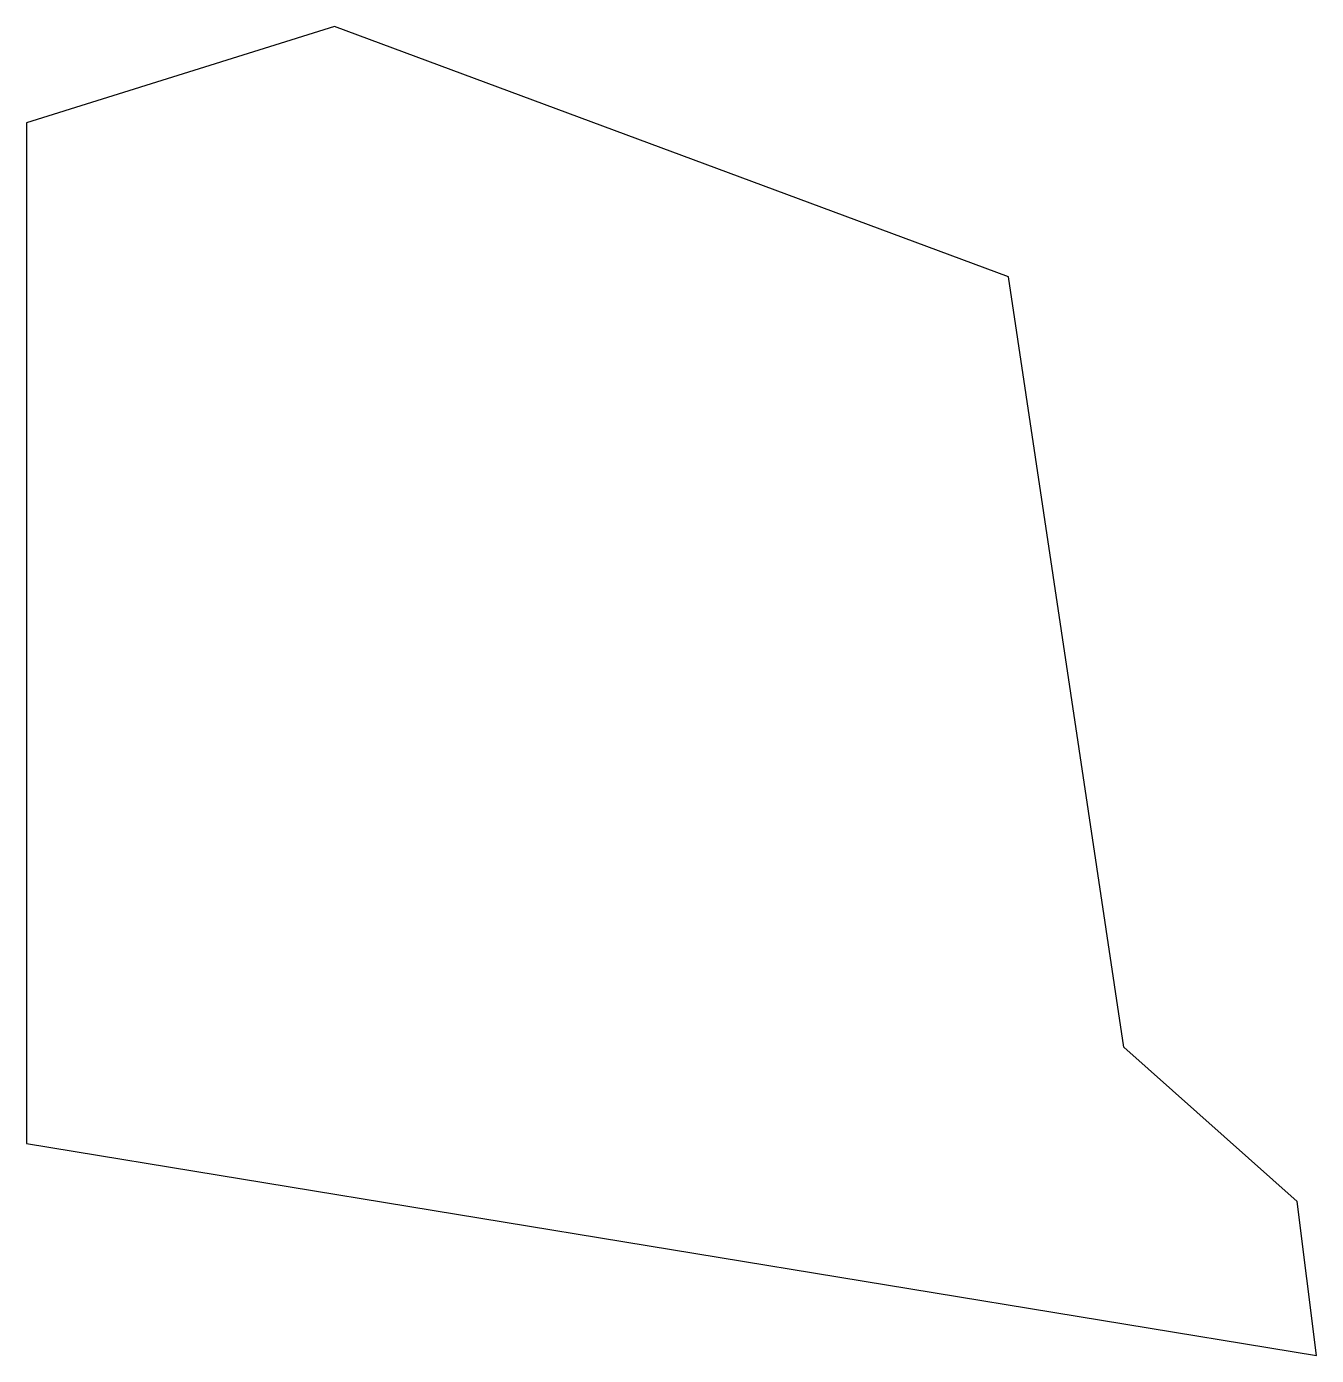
# Model space of a CAD drawing. Header units: metres. Extents: x 10 to 77, y 10 to 79.
import ezdxf

# ---------------------------------------------------------------- set-up
doc = ezdxf.new("R2010")
doc.units = ezdxf.units.M

msp = doc.modelspace()

# ---------------------------------------------------------------- linework, layer by layer
msp.add_lwpolyline([(10, 21), (77, 10), (76, 18), (67, 26), (61, 66), (26, 79), (10, 74), (10, 21)])

doc.saveas('drawing.dxf')
